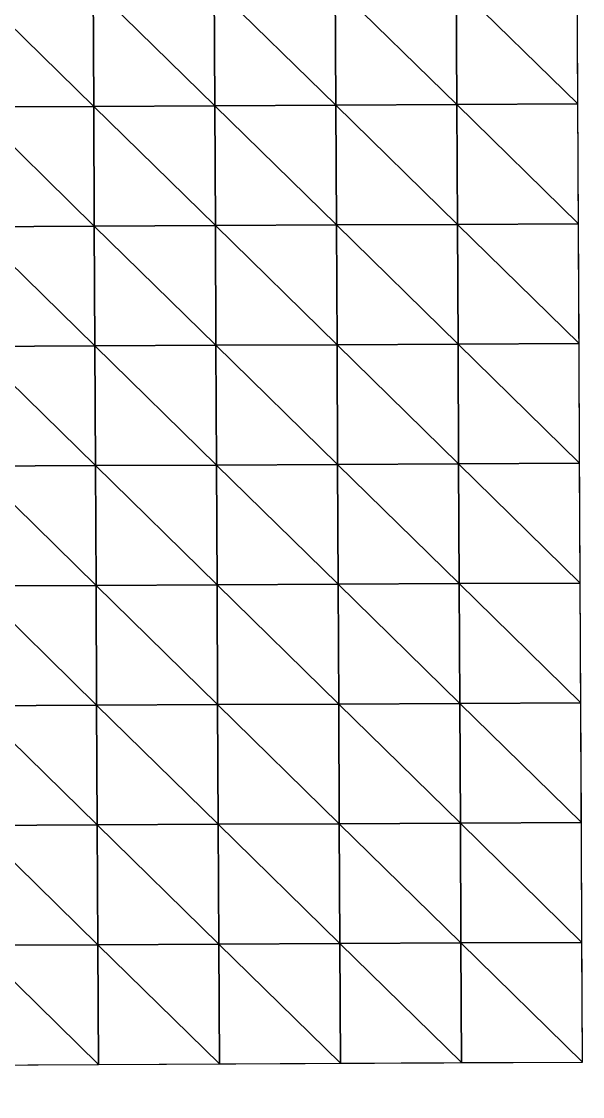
# Model space of a CAD drawing. Extents: x -372 to 678, y -263 to 741.
# Drawn here: x 619.4 to 677.6, y 214.8 to 326.4 of the extents above; entities that cross this region are included whole.
import ezdxf

# ---------------------------------------------------------------- set-up
doc = ezdxf.new("R2010")
doc.units = 0
doc.header["$LTSCALE"] = 0.0254
doc.layers.get('0').update_dxf_attribs({"linetype": 'CONTINUOUS'})
doc.layers.add('LOCATION_SNAPSHOT', color=144, linetype='CONTINUOUS')
doc.layers.add('LOCATION_TERRAIN', color=36, linetype='CONTINUOUS')

# ---------------------------------------------------------------- blocks, each defined once
blk = doc.blocks.new('LOCATION_SNAPSHOT_1')
at = {"color": 8}
mesh = blk.add_polyface(dxfattribs=at)
corners = [(-63.49, 214.77), (675.12, 740.67), (-66.01, 737.09), (677.64, 218.35)]
mesh.append_faces([[corners[k] for k in face] for face in [(0, 1, 2), (1, 0, 3)]], dxfattribs={"vtx0": -1, "color": 8})
blk = doc.blocks.new('LOCATION_TERRAIN_1')
at = {"color": 8}
mesh = blk.add_polyface(dxfattribs=at)
corners = [(626.91, 317.59, 13.92), (626.85, 330.03, 14.54), (614.29, 329.97, 11.85)]
mesh.append_faces([[corners[k] for k in face] for face in [(0, 1, 2)]], dxfattribs={"color": 8})
mesh = blk.add_polyface(dxfattribs=at)
corners = [(626.91, 317.59, 13.92), (614.29, 329.97, 11.85), (614.35, 317.53, 10.84)]
mesh.append_faces([[corners[k] for k in face] for face in [(0, 1, 2)]], dxfattribs={"color": 8})
mesh = blk.add_polyface(dxfattribs=at)
corners = [(639.47, 317.65, 16.75), (639.41, 330.09, 17.26), (626.85, 330.03, 14.54)]
mesh.append_faces([[corners[k] for k in face] for face in [(0, 1, 2)]], dxfattribs={"color": 8})
mesh = blk.add_polyface(dxfattribs=at)
corners = [(639.47, 317.65, 16.75), (626.85, 330.03, 14.54), (626.91, 317.59, 13.92)]
mesh.append_faces([[corners[k] for k in face] for face in [(0, 1, 2)]], dxfattribs={"color": 8})
mesh = blk.add_polyface(dxfattribs=at)
corners = [(652.04, 317.72, 19.57), (651.98, 330.15, 19.97), (639.41, 330.09, 17.26)]
mesh.append_faces([[corners[k] for k in face] for face in [(0, 1, 2)]], dxfattribs={"color": 8})
mesh = blk.add_polyface(dxfattribs=at)
corners = [(652.04, 317.72, 19.57), (639.41, 330.09, 17.26), (639.47, 317.65, 16.75)]
mesh.append_faces([[corners[k] for k in face] for face in [(0, 1, 2)]], dxfattribs={"color": 8})
mesh = blk.add_polyface(dxfattribs=at)
corners = [(664.6, 317.78, 21.29), (664.54, 330.21, 21.73), (651.98, 330.15, 19.97)]
mesh.append_faces([[corners[k] for k in face] for face in [(0, 1, 2)]], dxfattribs={"color": 8})
mesh = blk.add_polyface(dxfattribs=at)
corners = [(664.6, 317.78, 21.29), (651.98, 330.15, 19.97), (652.04, 317.72, 19.57)]
mesh.append_faces([[corners[k] for k in face] for face in [(0, 1, 2)]], dxfattribs={"color": 8})
mesh = blk.add_polyface(dxfattribs=at)
corners = [(677.16, 317.84, 20.74), (677.1, 330.27, 21.5), (664.54, 330.21, 21.73)]
mesh.append_faces([[corners[k] for k in face] for face in [(0, 1, 2)]], dxfattribs={"color": 8})
mesh = blk.add_polyface(dxfattribs=at)
corners = [(677.16, 317.84, 20.74), (664.54, 330.21, 21.73), (664.6, 317.78, 21.29)]
mesh.append_faces([[corners[k] for k in face] for face in [(0, 1, 2)]], dxfattribs={"color": 8})
mesh = blk.add_polyface(dxfattribs=at)
corners = [(626.97, 305.16, 13.3), (626.91, 317.59, 13.92), (614.35, 317.53, 10.84)]
mesh.append_faces([[corners[k] for k in face] for face in [(0, 1, 2)]], dxfattribs={"color": 8})
mesh = blk.add_polyface(dxfattribs=at)
corners = [(626.97, 305.16, 13.3), (614.35, 317.53, 10.84), (614.41, 305.1, 9.83)]
mesh.append_faces([[corners[k] for k in face] for face in [(0, 1, 2)]], dxfattribs={"color": 8})
mesh = blk.add_polyface(dxfattribs=at)
corners = [(639.53, 305.22, 16.24), (639.47, 317.65, 16.75), (626.91, 317.59, 13.92)]
mesh.append_faces([[corners[k] for k in face] for face in [(0, 1, 2)]], dxfattribs={"color": 8})
mesh = blk.add_polyface(dxfattribs=at)
corners = [(639.53, 305.22, 16.24), (626.91, 317.59, 13.92), (626.97, 305.16, 13.3)]
mesh.append_faces([[corners[k] for k in face] for face in [(0, 1, 2)]], dxfattribs={"color": 8})
mesh = blk.add_polyface(dxfattribs=at)
corners = [(652.1, 305.28, 19.17), (652.04, 317.72, 19.57), (639.47, 317.65, 16.75)]
mesh.append_faces([[corners[k] for k in face] for face in [(0, 1, 2)]], dxfattribs={"color": 8})
mesh = blk.add_polyface(dxfattribs=at)
corners = [(652.1, 305.28, 19.17), (639.47, 317.65, 16.75), (639.53, 305.22, 16.24)]
mesh.append_faces([[corners[k] for k in face] for face in [(0, 1, 2)]], dxfattribs={"color": 8})
mesh = blk.add_polyface(dxfattribs=at)
corners = [(664.66, 305.34, 20.86), (664.6, 317.78, 21.29), (652.04, 317.72, 19.57)]
mesh.append_faces([[corners[k] for k in face] for face in [(0, 1, 2)]], dxfattribs={"color": 8})
mesh = blk.add_polyface(dxfattribs=at)
corners = [(664.66, 305.34, 20.86), (652.04, 317.72, 19.57), (652.1, 305.28, 19.17)]
mesh.append_faces([[corners[k] for k in face] for face in [(0, 1, 2)]], dxfattribs={"color": 8})
mesh = blk.add_polyface(dxfattribs=at)
corners = [(677.22, 305.4, 19.98), (677.16, 317.84, 20.74), (664.6, 317.78, 21.29)]
mesh.append_faces([[corners[k] for k in face] for face in [(0, 1, 2)]], dxfattribs={"color": 8})
mesh = blk.add_polyface(dxfattribs=at)
corners = [(677.22, 305.4, 19.98), (664.6, 317.78, 21.29), (664.66, 305.34, 20.86)]
mesh.append_faces([[corners[k] for k in face] for face in [(0, 1, 2)]], dxfattribs={"color": 8})
mesh = blk.add_polyface(dxfattribs=at)
corners = [(627.03, 292.72, 12.27), (626.97, 305.16, 13.3), (614.41, 305.1, 9.83)]
mesh.append_faces([[corners[k] for k in face] for face in [(0, 1, 2)]], dxfattribs={"color": 8})
mesh = blk.add_polyface(dxfattribs=at)
corners = [(627.03, 292.72, 12.27), (614.41, 305.1, 9.83), (614.47, 292.66, 9.34)]
mesh.append_faces([[corners[k] for k in face] for face in [(0, 1, 2)]], dxfattribs={"color": 8})
mesh = blk.add_polyface(dxfattribs=at)
corners = [(639.59, 292.78, 14.74), (639.53, 305.22, 16.24), (626.97, 305.16, 13.3)]
mesh.append_faces([[corners[k] for k in face] for face in [(0, 1, 2)]], dxfattribs={"color": 8})
mesh = blk.add_polyface(dxfattribs=at)
corners = [(639.59, 292.78, 14.74), (626.97, 305.16, 13.3), (627.03, 292.72, 12.27)]
mesh.append_faces([[corners[k] for k in face] for face in [(0, 1, 2)]], dxfattribs={"color": 8})
mesh = blk.add_polyface(dxfattribs=at)
corners = [(652.16, 292.84, 17.22), (652.1, 305.28, 19.17), (639.53, 305.22, 16.24)]
mesh.append_faces([[corners[k] for k in face] for face in [(0, 1, 2)]], dxfattribs={"color": 8})
mesh = blk.add_polyface(dxfattribs=at)
corners = [(652.16, 292.84, 17.22), (639.53, 305.22, 16.24), (639.59, 292.78, 14.74)]
mesh.append_faces([[corners[k] for k in face] for face in [(0, 1, 2)]], dxfattribs={"color": 8})
mesh = blk.add_polyface(dxfattribs=at)
corners = [(664.72, 292.9, 18.72), (664.66, 305.34, 20.86), (652.1, 305.28, 19.17)]
mesh.append_faces([[corners[k] for k in face] for face in [(0, 1, 2)]], dxfattribs={"color": 8})
mesh = blk.add_polyface(dxfattribs=at)
corners = [(664.72, 292.9, 18.72), (652.1, 305.28, 19.17), (652.16, 292.84, 17.22)]
mesh.append_faces([[corners[k] for k in face] for face in [(0, 1, 2)]], dxfattribs={"color": 8})
mesh = blk.add_polyface(dxfattribs=at)
corners = [(677.28, 292.96, 18.23), (677.22, 305.4, 19.98), (664.66, 305.34, 20.86)]
mesh.append_faces([[corners[k] for k in face] for face in [(0, 1, 2)]], dxfattribs={"color": 8})
mesh = blk.add_polyface(dxfattribs=at)
corners = [(677.28, 292.96, 18.23), (664.66, 305.34, 20.86), (664.72, 292.9, 18.72)]
mesh.append_faces([[corners[k] for k in face] for face in [(0, 1, 2)]], dxfattribs={"color": 8})
mesh = blk.add_polyface(dxfattribs=at)
corners = [(627.09, 280.29, 11.01), (627.03, 292.72, 12.27), (614.47, 292.66, 9.34)]
mesh.append_faces([[corners[k] for k in face] for face in [(0, 1, 2)]], dxfattribs={"color": 8})
mesh = blk.add_polyface(dxfattribs=at)
corners = [(627.09, 280.29, 11.01), (614.47, 292.66, 9.34), (614.53, 280.22, 9.12)]
mesh.append_faces([[corners[k] for k in face] for face in [(0, 1, 2)]], dxfattribs={"color": 8})
mesh = blk.add_polyface(dxfattribs=at)
corners = [(639.65, 280.35, 12.73), (639.59, 292.78, 14.74), (627.03, 292.72, 12.27)]
mesh.append_faces([[corners[k] for k in face] for face in [(0, 1, 2)]], dxfattribs={"color": 8})
mesh = blk.add_polyface(dxfattribs=at)
corners = [(639.65, 280.35, 12.73), (627.03, 292.72, 12.27), (627.09, 280.29, 11.01)]
mesh.append_faces([[corners[k] for k in face] for face in [(0, 1, 2)]], dxfattribs={"color": 8})
mesh = blk.add_polyface(dxfattribs=at)
corners = [(652.22, 280.41, 14.44), (652.16, 292.84, 17.22), (639.59, 292.78, 14.74)]
mesh.append_faces([[corners[k] for k in face] for face in [(0, 1, 2)]], dxfattribs={"color": 8})
mesh = blk.add_polyface(dxfattribs=at)
corners = [(652.22, 280.41, 14.44), (639.59, 292.78, 14.74), (639.65, 280.35, 12.73)]
mesh.append_faces([[corners[k] for k in face] for face in [(0, 1, 2)]], dxfattribs={"color": 8})
mesh = blk.add_polyface(dxfattribs=at)
corners = [(664.78, 280.47, 15.68), (664.72, 292.9, 18.72), (652.16, 292.84, 17.22)]
mesh.append_faces([[corners[k] for k in face] for face in [(0, 1, 2)]], dxfattribs={"color": 8})
mesh = blk.add_polyface(dxfattribs=at)
corners = [(664.78, 280.47, 15.68), (652.16, 292.84, 17.22), (652.22, 280.41, 14.44)]
mesh.append_faces([[corners[k] for k in face] for face in [(0, 1, 2)]], dxfattribs={"color": 8})
mesh = blk.add_polyface(dxfattribs=at)
corners = [(677.34, 280.53, 15.95), (677.28, 292.96, 18.23), (664.72, 292.9, 18.72)]
mesh.append_faces([[corners[k] for k in face] for face in [(0, 1, 2)]], dxfattribs={"color": 8})
mesh = blk.add_polyface(dxfattribs=at)
corners = [(677.34, 280.53, 15.95), (664.72, 292.9, 18.72), (664.78, 280.47, 15.68)]
mesh.append_faces([[corners[k] for k in face] for face in [(0, 1, 2)]], dxfattribs={"color": 8})
mesh = blk.add_polyface(dxfattribs=at)
corners = [(627.15, 267.85, 9.75), (627.09, 280.29, 11.01), (614.53, 280.22, 9.12)]
mesh.append_faces([[corners[k] for k in face] for face in [(0, 1, 2)]], dxfattribs={"color": 8})
mesh = blk.add_polyface(dxfattribs=at)
corners = [(627.15, 267.85, 9.75), (614.53, 280.22, 9.12), (614.59, 267.79, 8.9)]
mesh.append_faces([[corners[k] for k in face] for face in [(0, 1, 2)]], dxfattribs={"color": 8})
mesh = blk.add_polyface(dxfattribs=at)
corners = [(639.71, 267.91, 10.71), (639.65, 280.35, 12.73), (627.09, 280.29, 11.01)]
mesh.append_faces([[corners[k] for k in face] for face in [(0, 1, 2)]], dxfattribs={"color": 8})
mesh = blk.add_polyface(dxfattribs=at)
corners = [(639.71, 267.91, 10.71), (627.09, 280.29, 11.01), (627.15, 267.85, 9.75)]
mesh.append_faces([[corners[k] for k in face] for face in [(0, 1, 2)]], dxfattribs={"color": 8})
mesh = blk.add_polyface(dxfattribs=at)
corners = [(652.28, 267.97, 11.66), (652.22, 280.41, 14.44), (639.65, 280.35, 12.73)]
mesh.append_faces([[corners[k] for k in face] for face in [(0, 1, 2)]], dxfattribs={"color": 8})
mesh = blk.add_polyface(dxfattribs=at)
corners = [(652.28, 267.97, 11.66), (639.65, 280.35, 12.73), (639.71, 267.91, 10.71)]
mesh.append_faces([[corners[k] for k in face] for face in [(0, 1, 2)]], dxfattribs={"color": 8})
mesh = blk.add_polyface(dxfattribs=at)
corners = [(664.84, 268.03, 12.64), (664.78, 280.47, 15.68), (652.22, 280.41, 14.44)]
mesh.append_faces([[corners[k] for k in face] for face in [(0, 1, 2)]], dxfattribs={"color": 8})
mesh = blk.add_polyface(dxfattribs=at)
corners = [(664.84, 268.03, 12.64), (652.22, 280.41, 14.44), (652.28, 267.97, 11.66)]
mesh.append_faces([[corners[k] for k in face] for face in [(0, 1, 2)]], dxfattribs={"color": 8})
mesh = blk.add_polyface(dxfattribs=at)
corners = [(677.4, 268.09, 13.67), (677.34, 280.53, 15.95), (664.78, 280.47, 15.68)]
mesh.append_faces([[corners[k] for k in face] for face in [(0, 1, 2)]], dxfattribs={"color": 8})
mesh = blk.add_polyface(dxfattribs=at)
corners = [(677.4, 268.09, 13.67), (664.78, 280.47, 15.68), (664.84, 268.03, 12.64)]
mesh.append_faces([[corners[k] for k in face] for face in [(0, 1, 2)]], dxfattribs={"color": 8})
mesh = blk.add_polyface(dxfattribs=at)
corners = [(652.34, 255.53, 9.51), (652.28, 267.97, 11.66), (639.71, 267.91, 10.71)]
mesh.append_faces([[corners[k] for k in face] for face in [(0, 1, 2)]], dxfattribs={"color": 8})
mesh = blk.add_polyface(dxfattribs=at)
corners = [(664.9, 255.59, 10.23), (664.84, 268.03, 12.64), (652.28, 267.97, 11.66)]
mesh.append_faces([[corners[k] for k in face] for face in [(0, 1, 2)]], dxfattribs={"color": 8})
mesh = blk.add_polyface(dxfattribs=at)
corners = [(664.9, 255.59, 10.23), (652.28, 267.97, 11.66), (652.34, 255.53, 9.51)]
mesh.append_faces([[corners[k] for k in face] for face in [(0, 1, 2)]], dxfattribs={"color": 8})
mesh = blk.add_polyface(dxfattribs=at)
corners = [(677.46, 255.66, 11.48), (677.4, 268.09, 13.67), (664.84, 268.03, 12.64)]
mesh.append_faces([[corners[k] for k in face] for face in [(0, 1, 2)]], dxfattribs={"color": 8})
mesh = blk.add_polyface(dxfattribs=at)
corners = [(677.46, 255.66, 11.48), (664.84, 268.03, 12.64), (664.9, 255.59, 10.23)]
mesh.append_faces([[corners[k] for k in face] for face in [(0, 1, 2)]], dxfattribs={"color": 8})
mesh = blk.add_polyface(dxfattribs=at)
corners = [(627.21, 255.41, 8.59), (627.15, 267.85, 9.75), (614.59, 267.79, 8.9)]
mesh.append_faces([[corners[k] for k in face] for face in [(0, 1, 2)]], dxfattribs={"color": 8})
mesh = blk.add_polyface(dxfattribs=at)
corners = [(627.21, 255.41, 8.59), (614.59, 267.79, 8.9), (614.65, 255.35, 8.34)]
mesh.append_faces([[corners[k] for k in face] for face in [(0, 1, 2)]], dxfattribs={"color": 8})
mesh = blk.add_polyface(dxfattribs=at)
corners = [(639.77, 255.47, 9.05), (639.71, 267.91, 10.71), (627.15, 267.85, 9.75)]
mesh.append_faces([[corners[k] for k in face] for face in [(0, 1, 2)]], dxfattribs={"color": 8})
mesh = blk.add_polyface(dxfattribs=at)
corners = [(639.77, 255.47, 9.05), (627.15, 267.85, 9.75), (627.21, 255.41, 8.59)]
mesh.append_faces([[corners[k] for k in face] for face in [(0, 1, 2)]], dxfattribs={"color": 8})
mesh = blk.add_polyface(dxfattribs=at)
corners = [(652.34, 255.53, 9.51), (639.71, 267.91, 10.71), (639.77, 255.47, 9.05)]
mesh.append_faces([[corners[k] for k in face] for face in [(0, 1, 2)]], dxfattribs={"color": 8})
mesh = blk.add_polyface(dxfattribs=at)
corners = [(677.52, 243.22, 9.37), (677.46, 255.66, 11.48), (664.9, 255.59, 10.23)]
mesh.append_faces([[corners[k] for k in face] for face in [(0, 1, 2)]], dxfattribs={"color": 8})
mesh = blk.add_polyface(dxfattribs=at)
corners = [(627.27, 242.98, 7.49), (627.21, 255.41, 8.59), (614.65, 255.35, 8.34)]
mesh.append_faces([[corners[k] for k in face] for face in [(0, 1, 2)]], dxfattribs={"color": 8})
mesh = blk.add_polyface(dxfattribs=at)
corners = [(627.27, 242.98, 7.49), (614.65, 255.35, 8.34), (614.71, 242.92, 7.57)]
mesh.append_faces([[corners[k] for k in face] for face in [(0, 1, 2)]], dxfattribs={"color": 8})
mesh = blk.add_polyface(dxfattribs=at)
corners = [(639.83, 243.04, 7.62), (639.77, 255.47, 9.05), (627.21, 255.41, 8.59)]
mesh.append_faces([[corners[k] for k in face] for face in [(0, 1, 2)]], dxfattribs={"color": 8})
mesh = blk.add_polyface(dxfattribs=at)
corners = [(639.83, 243.04, 7.62), (627.21, 255.41, 8.59), (627.27, 242.98, 7.49)]
mesh.append_faces([[corners[k] for k in face] for face in [(0, 1, 2)]], dxfattribs={"color": 8})
mesh = blk.add_polyface(dxfattribs=at)
corners = [(652.4, 243.1, 7.76), (652.34, 255.53, 9.51), (639.77, 255.47, 9.05)]
mesh.append_faces([[corners[k] for k in face] for face in [(0, 1, 2)]], dxfattribs={"color": 8})
mesh = blk.add_polyface(dxfattribs=at)
corners = [(652.4, 243.1, 7.76), (639.77, 255.47, 9.05), (639.83, 243.04, 7.62)]
mesh.append_faces([[corners[k] for k in face] for face in [(0, 1, 2)]], dxfattribs={"color": 8})
mesh = blk.add_polyface(dxfattribs=at)
corners = [(664.96, 243.16, 8.22), (664.9, 255.59, 10.23), (652.34, 255.53, 9.51)]
mesh.append_faces([[corners[k] for k in face] for face in [(0, 1, 2)]], dxfattribs={"color": 8})
mesh = blk.add_polyface(dxfattribs=at)
corners = [(664.96, 243.16, 8.22), (652.34, 255.53, 9.51), (652.4, 243.1, 7.76)]
mesh.append_faces([[corners[k] for k in face] for face in [(0, 1, 2)]], dxfattribs={"color": 8})
mesh = blk.add_polyface(dxfattribs=at)
corners = [(677.52, 243.22, 9.37), (664.9, 255.59, 10.23), (664.96, 243.16, 8.22)]
mesh.append_faces([[corners[k] for k in face] for face in [(0, 1, 2)]], dxfattribs={"color": 8})
mesh = blk.add_polyface(dxfattribs=at)
corners = [(627.33, 230.54, 6.39), (627.27, 242.98, 7.49), (614.71, 242.92, 7.57)]
mesh.append_faces([[corners[k] for k in face] for face in [(0, 1, 2)]], dxfattribs={"color": 8})
mesh = blk.add_polyface(dxfattribs=at)
corners = [(627.33, 230.54, 6.39), (614.71, 242.92, 7.57), (614.77, 230.48, 6.79)]
mesh.append_faces([[corners[k] for k in face] for face in [(0, 1, 2)]], dxfattribs={"color": 8})
mesh = blk.add_polyface(dxfattribs=at)
corners = [(639.89, 230.6, 6.2), (639.83, 243.04, 7.62), (627.27, 242.98, 7.49)]
mesh.append_faces([[corners[k] for k in face] for face in [(0, 1, 2)]], dxfattribs={"color": 8})
mesh = blk.add_polyface(dxfattribs=at)
corners = [(639.89, 230.6, 6.2), (627.27, 242.98, 7.49), (627.33, 230.54, 6.39)]
mesh.append_faces([[corners[k] for k in face] for face in [(0, 1, 2)]], dxfattribs={"color": 8})
mesh = blk.add_polyface(dxfattribs=at)
corners = [(652.46, 230.66, 6), (652.4, 243.1, 7.76), (639.83, 243.04, 7.62)]
mesh.append_faces([[corners[k] for k in face] for face in [(0, 1, 2)]], dxfattribs={"color": 8})
mesh = blk.add_polyface(dxfattribs=at)
corners = [(652.46, 230.66, 6), (639.83, 243.04, 7.62), (639.89, 230.6, 6.2)]
mesh.append_faces([[corners[k] for k in face] for face in [(0, 1, 2)]], dxfattribs={"color": 8})
mesh = blk.add_polyface(dxfattribs=at)
corners = [(665.02, 230.72, 6.21), (664.96, 243.16, 8.22), (652.4, 243.1, 7.76)]
mesh.append_faces([[corners[k] for k in face] for face in [(0, 1, 2)]], dxfattribs={"color": 8})
mesh = blk.add_polyface(dxfattribs=at)
corners = [(665.02, 230.72, 6.21), (652.4, 243.1, 7.76), (652.46, 230.66, 6)]
mesh.append_faces([[corners[k] for k in face] for face in [(0, 1, 2)]], dxfattribs={"color": 8})
mesh = blk.add_polyface(dxfattribs=at)
corners = [(677.58, 230.78, 7.25), (677.52, 243.22, 9.37), (664.96, 243.16, 8.22)]
mesh.append_faces([[corners[k] for k in face] for face in [(0, 1, 2)]], dxfattribs={"color": 8})
mesh = blk.add_polyface(dxfattribs=at)
corners = [(677.58, 230.78, 7.25), (664.96, 243.16, 8.22), (665.02, 230.72, 6.21)]
mesh.append_faces([[corners[k] for k in face] for face in [(0, 1, 2)]], dxfattribs={"color": 8})
mesh = blk.add_polyface(dxfattribs=at)
corners = [(627.39, 218.1, 6.45), (627.33, 230.54, 6.39), (614.77, 230.48, 6.79)]
mesh.append_faces([[corners[k] for k in face] for face in [(0, 1, 2)]], dxfattribs={"color": 8})
mesh = blk.add_polyface(dxfattribs=at)
corners = [(627.39, 218.1, 6.45), (614.77, 230.48, 6.79), (614.83, 218.04, 6.86)]
mesh.append_faces([[corners[k] for k in face] for face in [(0, 1, 2)]], dxfattribs={"color": 8})
mesh = blk.add_polyface(dxfattribs=at)
corners = [(639.95, 218.16, 6.06), (639.89, 230.6, 6.2), (627.33, 230.54, 6.39)]
mesh.append_faces([[corners[k] for k in face] for face in [(0, 1, 2)]], dxfattribs={"color": 8})
mesh = blk.add_polyface(dxfattribs=at)
corners = [(639.95, 218.16, 6.06), (627.33, 230.54, 6.39), (627.39, 218.1, 6.45)]
mesh.append_faces([[corners[k] for k in face] for face in [(0, 1, 2)]], dxfattribs={"color": 8})
mesh = blk.add_polyface(dxfattribs=at)
corners = [(652.52, 218.23, 5.67), (652.46, 230.66, 6), (639.89, 230.6, 6.2)]
mesh.append_faces([[corners[k] for k in face] for face in [(0, 1, 2)]], dxfattribs={"color": 8})
mesh = blk.add_polyface(dxfattribs=at)
corners = [(652.52, 218.23, 5.67), (639.89, 230.6, 6.2), (639.95, 218.16, 6.06)]
mesh.append_faces([[corners[k] for k in face] for face in [(0, 1, 2)]], dxfattribs={"color": 8})
mesh = blk.add_polyface(dxfattribs=at)
corners = [(665.08, 218.29, 5.67), (665.02, 230.72, 6.21), (652.46, 230.66, 6)]
mesh.append_faces([[corners[k] for k in face] for face in [(0, 1, 2)]], dxfattribs={"color": 8})
mesh = blk.add_polyface(dxfattribs=at)
corners = [(665.08, 218.29, 5.67), (652.46, 230.66, 6), (652.52, 218.23, 5.67)]
mesh.append_faces([[corners[k] for k in face] for face in [(0, 1, 2)]], dxfattribs={"color": 8})
mesh = blk.add_polyface(dxfattribs=at)
corners = [(677.64, 218.35, 6.47), (677.58, 230.78, 7.25), (665.02, 230.72, 6.21)]
mesh.append_faces([[corners[k] for k in face] for face in [(0, 1, 2)]], dxfattribs={"color": 8})
mesh = blk.add_polyface(dxfattribs=at)
corners = [(677.64, 218.35, 6.47), (665.02, 230.72, 6.21), (665.08, 218.29, 5.67)]
mesh.append_faces([[corners[k] for k in face] for face in [(0, 1, 2)]], dxfattribs={"color": 8})

msp = doc.modelspace()

# ---------------------------------------------------------------- block references
at = {"layer": 'LOCATION_SNAPSHOT', "color": 0}
msp.add_blockref('LOCATION_SNAPSHOT_1', (0, 0), dxfattribs=at)
at = {"layer": 'LOCATION_TERRAIN', "color": 0}
msp.add_blockref('LOCATION_TERRAIN_1', (0, 0), dxfattribs=at)

doc.saveas('drawing.dxf')
